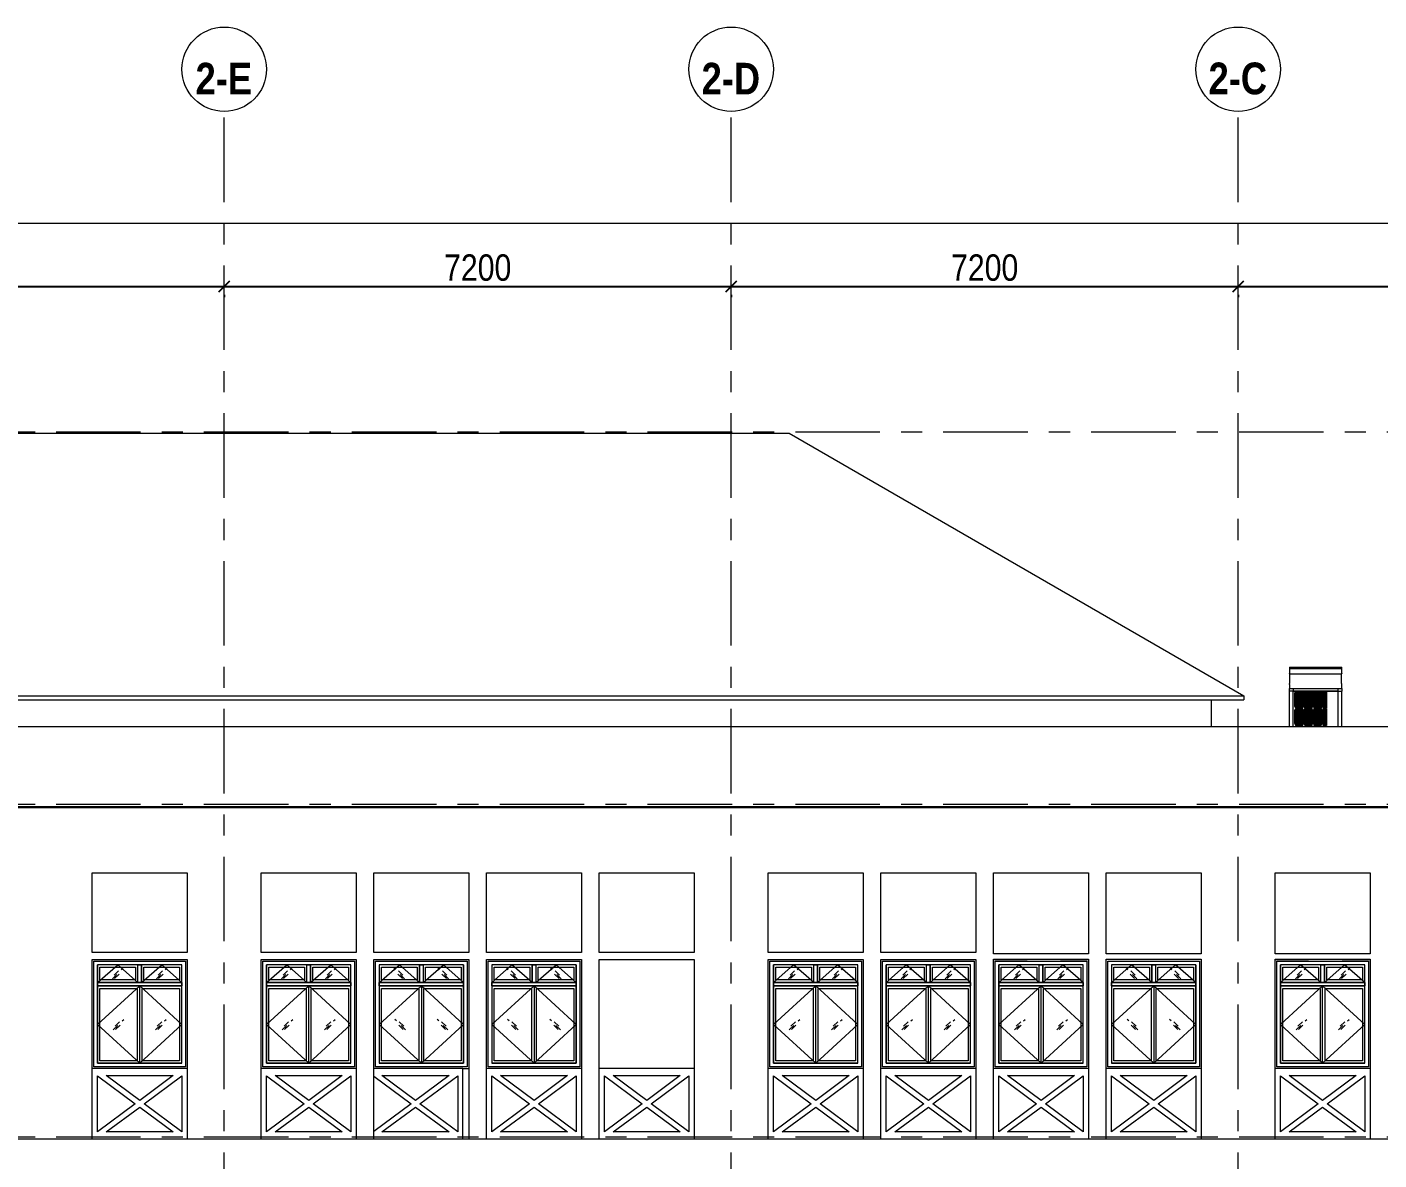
# Model space of a CAD drawing. Header units: millimetres. Extents: x -33493 to 146110, y 17338 to 47807.
# Drawn here: x 106832 to 126032, y 31712 to 47807 of the extents above; entities that cross this region are included whole.
import ezdxf

# ---------------------------------------------------------------- set-up
doc = ezdxf.new("R2010")
doc.units = ezdxf.units.MM
for name, pattern in [('Centre', [4762.5, 952.5, -714.375, 2381.25, -714.375]), ('Dash', [952.5, 476.25, -476.25]), ('Glass Symbol', [360, 90, -90, 90, -90]), ('IDA - Grid Line', [2100, 1200, -300, 300, -300])]:
    doc.linetypes.add(name, pattern=pattern)
for name, color, linetype, lineweight in [('0-1', 7, 'Continuous', 5), ('A-_ANOT----_D', 7, 'Continuous', 9), ('A-_ANOT----_D-150', 7, 'Continuous', 9), ('S-_ANOTGRID_E', 7, 'Continuous', 9)]:
    doc.layers.add(name, color=color, linetype=linetype, lineweight=lineweight)
for name, color, linetype, lineweight, true_color in [('A-_FLORLEVL_E-1', 9, 'IDA - Grid Line', 9, 0x808080), ('A-_GENM----_M-1', 6, 'Continuous', 9, 0xff00ff), ('A-_ROOF----_E-1', 6, 'Continuous', 9, 0xff00ff), ('A-_WALL----_E-1', 6, 'Continuous', 9, 0xff00ff), ('A-_WALLPRTN_E-1', 6, 'Continuous', 9, 0xff00ff), ('A-_WIND----_E-1', 6, 'Continuous', 9, 0xff00ff), ('A-_WIND----_E-2', 6, 'Dash', 9, 0xff00ff), ('A-_WIND----_E-3', 6, 'Centre', 9, 0xff00ff), ('A-_WIND----_E-4', 6, 'Glass Symbol', 9, 0xff00ff), ('M-_EQPT----_E-1', 6, 'Continuous', 9, 0xff00ff), ('S-_ANOTGRID_E-1', 9, 'IDA - Grid Line', 9, 0x808080)]:
    doc.layers.add(name, color=color, linetype=linetype, lineweight=lineweight, true_color=true_color)
doc.styles.add('Arial Narrow_2', font='ARIALN.TTF', dxfattribs={"height": 375})
doc.styles.add('Arial Narrow_B', font='ARIALNB.TTF', dxfattribs={"height": 450})
doc.dimstyles.new('IDA_-_Arial_-_2_5mm_-_Black_-_Diagonal', dxfattribs={"dimscale": 304.8, "dimtxt": 383.786615, "dimasz": 0.492126, "dimexe": 0.492126, "dimexo": 0.738189, "dimgap": 0.246063, "dimtad": 1, "dimdec": 0, "dimzin": 0, "dimdsep": 46, "dimtxsty": 'Arial Narrow_2', "dimblk1": 'OBLIQUE', "dimblk2": 'OBLIQUE', "dimsah": 1, "dimcen": 0.09, "dimdle": 0.492126, "dimadec": 6, "dimazin": 0, "dimtfac": 1, "dimtdec": 4, "dimtix": 1, "dimtmove": 0, "dimatfit": 3, "dimfxl": 1, "dimtvp": 1, "dimtolj": 1, "dimtzin": 0, "dimarcsym": 2})

# ---------------------------------------------------------------- blocks, each defined once
blk = doc.blocks.new('1599_DB_A_BLK2_ISS_ACMV_R21 23 1228_rvt-2-DOOR _ wINDOW SCHEDULE - ELEVATION 4 Copy 1')
at = {"layer": 'M-_EQPT----_E-1'}
h = blk.add_hatch(dxfattribs=at)
h.set_pattern_fill('FP_20', color=8, style=0, pattern_type=2)
h.set_pattern_definition([(90, (61691.268, 37886), (-15, 9e-16), [])])
h.paths.add_polyline_path([(61632, 37865), (61750, 37866), (61745, 37875), (61736, 37880), (61731, 37881), (61647, 37880), (61638, 37875), (61632, 37866)])
h.paths.add_polyline_path([(61652, 37891), (61736, 37892), (61745, 37897), (61748, 37901), (61751, 37911), (61750, 38109), (61745, 38118), (61736, 38123), (61731, 38124), (61647, 38123), (61638, 38118), (61632, 38109), (61632, 38104), (61633, 37906), (61634, 37901), (61638, 37897), (61647, 37892)])
h.paths.add_polyline_path([(61652, 38134), (61736, 38135), (61745, 38140), (61748, 38144), (61751, 38159), (61750, 38352), (61745, 38360), (61741, 38364), (61731, 38367), (61647, 38366), (61638, 38361), (61632, 38349), (61632, 38347), (61633, 38149), (61634, 38144), (61638, 38140), (61647, 38135)])
h = blk.add_hatch(dxfattribs=at)
h.set_pattern_fill('FP_19', color=8, style=0, pattern_type=2)
h.set_pattern_definition([(90, (61822.268, 37886), (-15, 9e-16), [])])
h.paths.add_polyline_path([(61783, 37865), (61881, 37866), (61876, 37875), (61872, 37878), (61862, 37881), (61778, 37880), (61769, 37875), (61764, 37865), (61769, 37865)])
h.paths.add_polyline_path([(61862, 37891), (61870, 37894), (61876, 37897), (61881, 37906), (61882, 37911), (61881, 38109), (61876, 38118), (61872, 38121), (61862, 38124), (61778, 38123), (61769, 38118), (61763, 38109), (61763, 38104), (61764, 37906), (61765, 37901), (61769, 37897), (61778, 37892), (61783, 37891), (61810, 37891)])
h.paths.add_polyline_path([(61783, 38134), (61867, 38135), (61876, 38140), (61879, 38144), (61882, 38159), (61881, 38352), (61876, 38360), (61872, 38364), (61862, 38367), (61778, 38366), (61769, 38361), (61763, 38349), (61763, 38347), (61764, 38149), (61765, 38144), (61769, 38140), (61778, 38135)])
h = blk.add_hatch(dxfattribs=at)
h.set_pattern_fill('FP_18', color=8, style=0, pattern_type=2)
h.set_pattern_definition([(90, (61953.268, 37886), (-15, 9e-16), [])])
h.paths.add_polyline_path([(61914, 37865), (62012, 37866), (62007, 37875), (61998, 37880), (61986, 37881), (61909, 37880), (61900, 37875), (61895, 37865), (61900, 37865)])
h.paths.add_polyline_path([(61914, 37891), (61998, 37892), (62007, 37897), (62012, 37906), (62013, 37911), (62012, 38109), (62007, 38118), (61998, 38123), (61986, 38124), (61909, 38123), (61900, 38118), (61894, 38109), (61894, 38104), (61894, 37906), (61900, 37897), (61909, 37892)])
h.paths.add_polyline_path([(61914, 38134), (61998, 38135), (62007, 38140), (62010, 38144), (62013, 38159), (62012, 38352), (62007, 38360), (62003, 38364), (61993, 38367), (61908, 38366), (61900, 38361), (61894, 38349), (61894, 38347), (61894, 38149), (61900, 38140), (61909, 38135)])
h = blk.add_hatch(dxfattribs=at)
h.set_pattern_fill('FP_17', color=8, style=0, pattern_type=2)
h.set_pattern_definition([(90, (62054.768, 37886), (-15, 9e-16), [])])
h.paths.add_polyline_path([(62071, 37865), (62080, 37865), (62080, 37881), (62030, 37881), (62030, 37865), (62033, 37865)])
h.paths.add_polyline_path([(62080, 37891), (62080, 38124), (62030, 38124), (62030, 37891)])
h.paths.add_polyline_path([(62080, 38134), (62080, 38367), (62030, 38366), (62030, 38134)])
at = {"layer": 'M-_EQPT----_E-1', "color": 8}
for p, q in [((61555, 38712), (61925, 38712)), ((61555, 38712), (61555, 38688)), ((61925, 38688), (61555, 38688)), ((61555, 38620), (61556, 38619)), ((61556, 38619), (61556, 38479)), ((61557, 38619), (61925, 38619)), ((61703, 38712), (61705, 38712)), ((61787, 38712), (61789, 38712)), ((61874, 38712), (61885, 38712)), ((61925, 38712), (62295, 38712)), ((62295, 38688), (61925, 38688)), ((61925, 38619), (62292, 38619)), ((61964, 38712), (61975, 38712)), ((62060, 38712), (62062, 38712)), ((62145, 38712), (62147, 38712)), ((62293, 38619), (62295, 38620)), ((62293, 38479), (62293, 38619)), ((62295, 38688), (62295, 38712)), ((61555, 38409), (61605, 38409)), ((61555, 38374), (61555, 38409)), ((61605, 38409), (62245, 38409)), ((61605, 38409), (61605, 38374)), ((62245, 38409), (62295, 38409)), ((62245, 38374), (62245, 38409)), ((62295, 38409), (62295, 38374)), ((61605, 38374), (61555, 38374)), ((61555, 37865), (61555, 38374)), ((62245, 38374), (61605, 38374)), ((61605, 38374), (62245, 38374)), ((61605, 37865), (61605, 38374)), ((61632, 38154), (61632, 38347)), ((61652, 38367), (61731, 38367)), ((61751, 38347), (61751, 38154)), ((61763, 38154), (61763, 38347)), ((61783, 38367), (61862, 38367)), ((61882, 38347), (61882, 38154)), ((61894, 38154), (61894, 38347)), ((61914, 38367), (61993, 38367)), ((62013, 38347), (62013, 38154)), ((62030, 38134), (62030, 38367)), ((62030, 38367), (62080, 38367)), ((62080, 38367), (62080, 38134)), ((62245, 37865), (62245, 38374)), ((62245, 38374), (62295, 38374)), ((62295, 37865), (62295, 38374)), ((61632, 37911), (61632, 38104)), ((61731, 38134), (61652, 38134)), ((61652, 38124), (61731, 38124)), ((61751, 38104), (61751, 37911)), ((61763, 37911), (61763, 38104)), ((61862, 38134), (61783, 38134)), ((61783, 38124), (61862, 38124)), ((61882, 38104), (61882, 37911)), ((61894, 37911), (61894, 38104)), ((61993, 38134), (61914, 38134)), ((61914, 38124), (61993, 38124)), ((62013, 38104), (62013, 37911)), ((62080, 38134), (62030, 38134)), ((62030, 37891), (62030, 38124)), ((62030, 38124), (62080, 38124)), ((62080, 38124), (62080, 37891)), ((61731, 37891), (61652, 37891)), ((61652, 37881), (61731, 37881)), ((61862, 37891), (61783, 37891)), ((61783, 37881), (61862, 37881)), ((61993, 37891), (61914, 37891)), ((61914, 37881), (61993, 37881)), ((62080, 37891), (62030, 37891)), ((62030, 37865), (62030, 37881)), ((62030, 37881), (62080, 37881)), ((62080, 37881), (62080, 37865))]:
    blk.add_line(p, q, dxfattribs=at)
at = {"layer": 'M-_EQPT----_E-1', "color": 8, "flags": 128}
for points in [[(61555, 38466), (61555, 38469), (61555, 38472), (61556, 38475), (61556, 38478), (61556, 38479)], [(62293, 38479), (62294, 38476), (62294, 38473), (62294, 38470), (62294, 38468), (62295, 38466)]]:
    blk.add_lwpolyline(points, dxfattribs=at)
at = {"layer": 'M-_EQPT----_E-1', "color": 8}
for centre, start, end in [((61652, 38347), 90, 180), ((61731, 38347), 0, 90), ((61783, 38347), 90, 180), ((61862, 38347), 0, 90), ((61914, 38347), 90, 180), ((61993, 38347), 0, 90), ((61652, 38154), 180, 270), ((61652, 38104), 90, 180), ((61731, 38154), 270, 0), ((61731, 38104), 0, 90), ((61783, 38154), 180, 270), ((61783, 38104), 90, 180), ((61862, 38154), 270, 0), ((61862, 38104), 0, 90), ((61914, 38154), 180, 270), ((61914, 38104), 90, 180), ((61993, 38154), 270, 0), ((61993, 38104), 0, 90), ((61652, 37911), 180, 270), ((61652, 37861), 90, 165), ((61731, 37911), 270, 0), ((61731, 37861), 15, 90), ((61783, 37911), 180, 270), ((61783, 37861), 90, 165), ((61862, 37911), 270, 0), ((61862, 37861), 15, 90), ((61914, 37911), 180, 270), ((61914, 37861), 90, 165), ((61993, 37911), 270, 0), ((61993, 37861), 15, 90)]:
    blk.add_arc(centre, 20, start, end, dxfattribs=at)
for points, knots in [([(61555, 38688), (61555, 38681), (61555, 38670), (61555, 38657), (61555, 38646), (61555, 38634), (61555, 38624), (61555, 38620), (61555, 38620), (61555, 38623), (61555, 38625)], [-1, -1, -1, -1, -0.9038462, -0.8557692, -0.8076923, -0.7115385, -0.6153846, -0.5384615, -0.4615385, -0.3846154, -0.3846154, -0.3846154, -0.3846154]), ([(61555, 38466), (61555, 38466), (61555, 38466), (61555, 38464), (61555, 38462), (61555, 38461), (61555, 38460), (61555, 38459), (61555, 38459), (61555, 38458), (61555, 38456), (61555, 38453), (61555, 38451), (61555, 38449), (61555, 38447), (61555, 38446), (61555, 38444), (61555, 38441), (61555, 38438), (61555, 38435), (61555, 38432), (61555, 38428), (61555, 38424), (61555, 38419), (61555, 38414), (61555, 38411), (61555, 38409)], [-0.5, -0.5, -0.5, -0.5, -0.4791667, -0.4583333, -0.4375, -0.4270833, -0.421875, -0.4166667, -0.4114583, -0.40625, -0.3958333, -0.375, -0.3541667, -0.34375, -0.3333333, -0.3229167, -0.3125, -0.2916667, -0.2708333, -0.25, -0.2291667, -0.2083333, -0.1666667, -0.125, -0.0833333, 0, 0, 0, 0]), ([(62295, 38409), (62295, 38411), (62295, 38414), (62295, 38419), (62295, 38424), (62295, 38428), (62295, 38432), (62295, 38435), (62295, 38438), (62295, 38441), (62295, 38444), (62295, 38446), (62295, 38447), (62295, 38449), (62295, 38451), (62295, 38453), (62295, 38456), (62295, 38458), (62295, 38459), (62295, 38459), (62295, 38460), (62295, 38461), (62295, 38462), (62295, 38464), (62295, 38466), (62295, 38466), (62295, 38466)], [-1, -1, -1, -1, -0.9166667, -0.875, -0.8333333, -0.7916667, -0.7708333, -0.75, -0.7291667, -0.7083333, -0.6875, -0.6770833, -0.6666667, -0.65625, -0.6458333, -0.625, -0.6041667, -0.59375, -0.5885417, -0.5833333, -0.578125, -0.5729167, -0.5625, -0.5416667, -0.5208333, -0.5, -0.5, -0.5, -0.5])]:
    blk.add_open_spline(points, degree=3, knots=knots, dxfattribs=at)
blk.add_open_spline([(62295, 38625), (62295, 38623), (62295, 38620), (62295, 38620), (62295, 38624), (62295, 38631), (62295, 38642), (62295, 38655), (62295, 38671), (62295, 38682), (62295, 38688)], degree=3, dxfattribs=at)
blk = doc.blocks.new('IDA - Casement w Top Hung - 2 Panels - 1400L X 1500H - B2-AW02-V27-DOOR _ wINDOW SCHEDULE - ELEVATION 4 Copy 1')
at = {"layer": 'A-_WIND----_E-1'}
for p, q in [((68625, 34235), (68625, 34485)), ((69200, 34485), (68625, 34485)), ((68625, 34485), (68625, 33085)), ((69825, 34485), (68625, 34485)), ((68660, 34270), (68660, 34450)), ((68660, 34450), (69165, 34450)), ((69165, 34450), (69165, 34270)), ((69200, 34235), (69200, 34485)), ((69200, 34485), (69250, 34485)), ((69200, 34235), (69200, 34485)), ((69250, 34235), (69250, 34485)), ((69825, 34485), (69250, 34485)), ((69250, 34485), (69250, 34235)), ((69285, 34270), (69285, 34450)), ((69285, 34450), (69790, 34450)), ((69790, 34450), (69790, 34270)), ((69825, 34235), (69825, 34485)), ((69825, 33085), (69825, 34485)), ((68625, 34235), (69200, 34235)), ((68625, 34185), (68625, 34235)), ((69825, 34235), (68625, 34235)), ((68625, 33085), (68625, 34185)), ((69225, 34185), (68625, 34185)), ((68625, 34185), (69825, 34185)), ((69165, 34270), (68660, 34270)), ((69200, 34235), (69250, 34235)), ((69225, 33085), (69225, 34185)), ((69825, 34185), (69225, 34185)), ((69225, 33085), (69225, 34185)), ((69250, 34235), (69825, 34235)), ((69790, 34270), (69285, 34270)), ((69825, 34235), (69825, 34185)), ((69825, 33085), (69825, 34185)), ((68660, 33120), (68660, 34150)), ((68660, 34150), (69190, 34150)), ((69190, 34150), (69190, 33120)), ((69260, 33120), (69260, 34150)), ((69260, 34150), (69790, 34150)), ((69790, 34150), (69790, 33120)), ((68625, 33085), (69225, 33085)), ((69825, 33085), (68625, 33085)), ((69190, 33120), (68660, 33120)), ((69225, 33085), (69825, 33085)), ((69790, 33120), (69260, 33120))]:
    blk.add_line(p, q, dxfattribs=at)
at = {"layer": 'A-_WIND----_E-2'}
blk.add_line((68550, 34560), (69900, 34560), dxfattribs=at)
at = {"layer": 'A-_WIND----_E-3'}
for p, q in [((68625, 34235), (68912, 34485)), ((69200, 34235), (68912, 34485)), ((69250, 34235), (69537, 34485)), ((69825, 34235), (69537, 34485)), ((69225, 34185), (68625, 33635)), ((69225, 34185), (69825, 33635)), ((68625, 33635), (69225, 33085)), ((69825, 33635), (69225, 33085))]:
    blk.add_line(p, q, dxfattribs=at)
at = {"layer": 'A-_WIND----_E-4'}
for p, q in [((68837, 34285), (68987, 34435)), ((68861, 34336), (68955, 34430)), ((68869, 34290), (68963, 34384)), ((69462, 34285), (69612, 34435)), ((69486, 34336), (69580, 34430)), ((69494, 34290), (69588, 34384)), ((68850, 33560), (69000, 33710)), ((68874, 33611), (68968, 33705)), ((68882, 33565), (68975, 33659)), ((69450, 33560), (69600, 33710)), ((69474, 33611), (69568, 33705)), ((69482, 33565), (69575, 33659))]:
    blk.add_line(p, q, dxfattribs=at)
blk = doc.blocks.new('IDA - Casement w Top Hung - 2 Panels - 1400L X 1500H - B2-AW02-3436901-DOOR _ wINDOW SCHEDULE - ELEVATION 4 Copy 1')
at = {"layer": 'A-_WIND----_E-1'}
for p, q in [((-3225, 34235), (-3225, 34485)), ((-2650, 34485), (-3225, 34485)), ((-3225, 34485), (-3225, 33085)), ((-2025, 34485), (-3225, 34485)), ((-3190, 34270), (-3190, 34450)), ((-3190, 34450), (-2685, 34450)), ((-2685, 34450), (-2685, 34270)), ((-2650, 34235), (-2650, 34485)), ((-2650, 34485), (-2600, 34485)), ((-2650, 34235), (-2650, 34485)), ((-2600, 34235), (-2600, 34485)), ((-2025, 34485), (-2600, 34485)), ((-2600, 34485), (-2600, 34235)), ((-2565, 34270), (-2565, 34450)), ((-2565, 34450), (-2060, 34450)), ((-2060, 34450), (-2060, 34270)), ((-2025, 34235), (-2025, 34485)), ((-2025, 33085), (-2025, 34485)), ((-3225, 34235), (-2650, 34235)), ((-3225, 34185), (-3225, 34235)), ((-2025, 34235), (-3225, 34235)), ((-3225, 33085), (-3225, 34185)), ((-2625, 34185), (-3225, 34185)), ((-3225, 34185), (-2025, 34185)), ((-2685, 34270), (-3190, 34270)), ((-2650, 34235), (-2600, 34235)), ((-2625, 33085), (-2625, 34185)), ((-2025, 34185), (-2625, 34185)), ((-2625, 33085), (-2625, 34185)), ((-2600, 34235), (-2025, 34235)), ((-2060, 34270), (-2565, 34270)), ((-2025, 34235), (-2025, 34185)), ((-2025, 33085), (-2025, 34185)), ((-3190, 33120), (-3190, 34150)), ((-3190, 34150), (-2660, 34150)), ((-2660, 34150), (-2660, 33120)), ((-2590, 33120), (-2590, 34150)), ((-2590, 34150), (-2060, 34150)), ((-2060, 34150), (-2060, 33120)), ((-3225, 33085), (-2625, 33085)), ((-2025, 33085), (-3225, 33085)), ((-2660, 33120), (-3190, 33120)), ((-2625, 33085), (-2025, 33085)), ((-2060, 33120), (-2590, 33120))]:
    blk.add_line(p, q, dxfattribs=at)
at = {"layer": 'A-_WIND----_E-3'}
for p, q in [((-3225, 34235), (-2938, 34485)), ((-2650, 34235), (-2938, 34485)), ((-2600, 34235), (-2313, 34485)), ((-2025, 34235), (-2313, 34485)), ((-2625, 34185), (-3225, 33635)), ((-2625, 34185), (-2025, 33635)), ((-3225, 33635), (-2625, 33085)), ((-2025, 33635), (-2625, 33085))]:
    blk.add_line(p, q, dxfattribs=at)
at = {"layer": 'A-_WIND----_E-4'}
for p, q in [((-3013, 34285), (-2863, 34435)), ((-2989, 34336), (-2895, 34430)), ((-2981, 34290), (-2887, 34384)), ((-2388, 34285), (-2238, 34435)), ((-2364, 34336), (-2270, 34430)), ((-2356, 34290), (-2262, 34384)), ((-3000, 33560), (-2850, 33710)), ((-2976, 33611), (-2882, 33705)), ((-2968, 33565), (-2875, 33659)), ((-2400, 33560), (-2250, 33710)), ((-2376, 33611), (-2282, 33705)), ((-2368, 33565), (-2275, 33659))]:
    blk.add_line(p, q, dxfattribs=at)
blk = doc.blocks.new('IDA - Casement w Top Hung - 2 Panels - 1400L X 1500H - B2-AW02-3436902-DOOR _ wINDOW SCHEDULE - ELEVATION 4 Copy 1')
at = {"layer": 'A-_WIND----_E-1'}
for p, q in [((1425, 34485), (1425, 34235)), ((2000, 34485), (1425, 34485)), ((2625, 34485), (1425, 34485)), ((1425, 34485), (1425, 33085)), ((1460, 34270), (1460, 34450)), ((1460, 34450), (1965, 34450)), ((1965, 34450), (1965, 34270)), ((2000, 34485), (2000, 34235)), ((2000, 34235), (2000, 34485)), ((2000, 34485), (2050, 34485)), ((2050, 34485), (2050, 34235)), ((2625, 34485), (2050, 34485)), ((2050, 34485), (2050, 34235)), ((2085, 34270), (2085, 34450)), ((2085, 34450), (2590, 34450)), ((2590, 34450), (2590, 34270)), ((2625, 34485), (2625, 34235)), ((2625, 33085), (2625, 34485)), ((1425, 34235), (2000, 34235)), ((1425, 34185), (1425, 34235)), ((2625, 34235), (1425, 34235)), ((1425, 34185), (1425, 33085)), ((2025, 34185), (1425, 34185)), ((1425, 34185), (2625, 34185)), ((1965, 34270), (1460, 34270)), ((2000, 34235), (2050, 34235)), ((2025, 34185), (2025, 33085)), ((2025, 34185), (2025, 33085)), ((2625, 34185), (2025, 34185)), ((2050, 34235), (2625, 34235)), ((2590, 34270), (2085, 34270)), ((2625, 34235), (2625, 34185)), ((2625, 34185), (2625, 33085)), ((1460, 33120), (1460, 34150)), ((1460, 34150), (1990, 34150)), ((1990, 34150), (1990, 33120)), ((2060, 33120), (2060, 34150)), ((2060, 34150), (2590, 34150)), ((2590, 34150), (2590, 33120)), ((1425, 33085), (2025, 33085)), ((2625, 33085), (1425, 33085)), ((1990, 33120), (1460, 33120)), ((2025, 33085), (2625, 33085)), ((2590, 33120), (2060, 33120))]:
    blk.add_line(p, q, dxfattribs=at)
at = {"layer": 'A-_WIND----_E-3'}
for p, q in [((1425, 34235), (1712, 34485)), ((2000, 34235), (1712, 34485)), ((2050, 34235), (2337, 34485)), ((2625, 34235), (2337, 34485)), ((2025, 34185), (1425, 33635)), ((2025, 34185), (2625, 33635)), ((1425, 33635), (2025, 33085)), ((2625, 33635), (2025, 33085))]:
    blk.add_line(p, q, dxfattribs=at)
at = {"layer": 'A-_WIND----_E-4'}
for p, q in [((1787, 34285), (1637, 34435)), ((1755, 34290), (1661, 34384)), ((1763, 34336), (1669, 34430)), ((2412, 34285), (2262, 34435)), ((2380, 34290), (2286, 34384)), ((2388, 34336), (2294, 34430)), ((1800, 33560), (1650, 33710)), ((1768, 33565), (1674, 33659)), ((1775, 33611), (1682, 33705)), ((2400, 33560), (2250, 33710)), ((2368, 33565), (2274, 33659)), ((2375, 33611), (2282, 33705))]:
    blk.add_line(p, q, dxfattribs=at)
blk = doc.blocks.new('IDA - Casement w Top Hung - 2 Panels - 1400L X 1500H - B2-AW02-V29-DOOR _ wINDOW SCHEDULE - ELEVATION 4 Copy 1')
at = {"layer": 'A-_WIND----_E-1'}
for p, q in [((48625, 34485), (48625, 34235)), ((49200, 34485), (48625, 34485)), ((49825, 34485), (48625, 34485)), ((48625, 34485), (48625, 33085)), ((48660, 34270), (48660, 34450)), ((48660, 34450), (49165, 34450)), ((49165, 34450), (49165, 34270)), ((49200, 34485), (49200, 34235)), ((49200, 34235), (49200, 34485)), ((49200, 34485), (49250, 34485)), ((49250, 34485), (49250, 34235)), ((49825, 34485), (49250, 34485)), ((49250, 34485), (49250, 34235)), ((49285, 34270), (49285, 34450)), ((49285, 34450), (49790, 34450)), ((49790, 34450), (49790, 34270)), ((49825, 34485), (49825, 34235)), ((49825, 33085), (49825, 34485)), ((48625, 34235), (49200, 34235)), ((48625, 34185), (48625, 34235)), ((49825, 34235), (48625, 34235)), ((48625, 34185), (48625, 33085)), ((49225, 34185), (48625, 34185)), ((48625, 34185), (49825, 34185)), ((49165, 34270), (48660, 34270)), ((49200, 34235), (49250, 34235)), ((49225, 34185), (49225, 33085)), ((49225, 34185), (49225, 33085)), ((49825, 34185), (49225, 34185)), ((49250, 34235), (49825, 34235)), ((49790, 34270), (49285, 34270)), ((49825, 34235), (49825, 34185)), ((49825, 34185), (49825, 33085)), ((48660, 33120), (48660, 34150)), ((48660, 34150), (49190, 34150)), ((49190, 34150), (49190, 33120)), ((49260, 33120), (49260, 34150)), ((49260, 34150), (49790, 34150)), ((49790, 34150), (49790, 33120)), ((48625, 33085), (49225, 33085)), ((49825, 33085), (48625, 33085)), ((49190, 33120), (48660, 33120)), ((49225, 33085), (49825, 33085)), ((49790, 33120), (49260, 33120))]:
    blk.add_line(p, q, dxfattribs=at)
at = {"layer": 'A-_WIND----_E-2'}
blk.add_line((49816, 33010), (49900, 33010), dxfattribs=at)
at = {"layer": 'A-_WIND----_E-3'}
for p, q in [((48625, 34235), (48912, 34485)), ((49200, 34235), (48912, 34485)), ((49250, 34235), (49537, 34485)), ((49825, 34235), (49537, 34485)), ((49225, 34185), (48625, 33635)), ((49225, 34185), (49825, 33635)), ((48625, 33635), (49225, 33085)), ((49825, 33635), (49225, 33085))]:
    blk.add_line(p, q, dxfattribs=at)
at = {"layer": 'A-_WIND----_E-4'}
for p, q in [((48987, 34285), (48837, 34435)), ((48955, 34290), (48861, 34384)), ((48963, 34336), (48869, 34430)), ((49612, 34285), (49462, 34435)), ((49580, 34290), (49486, 34384)), ((49588, 34336), (49494, 34430)), ((49000, 33560), (48850, 33710)), ((48968, 33565), (48874, 33659)), ((48975, 33611), (48882, 33705)), ((49600, 33560), (49450, 33710)), ((49568, 33565), (49474, 33659)), ((49575, 33611), (49482, 33705))]:
    blk.add_line(p, q, dxfattribs=at)
blk = doc.blocks.new('IDA - Casement w Top Hung - 2 Panels - 1400L X 1500H - B2-AW02-V26-DOOR _ wINDOW SCHEDULE - ELEVATION 4 Copy 1')
at = {"layer": 'A-_WIND----_E-1'}
for p, q in [((73275, 34485), (73275, 34235)), ((73850, 34485), (73275, 34485)), ((74475, 34485), (73275, 34485)), ((73275, 34485), (73275, 33085)), ((73310, 34270), (73310, 34450)), ((73310, 34450), (73815, 34450)), ((73815, 34450), (73815, 34270)), ((73850, 34485), (73850, 34235)), ((73850, 34235), (73850, 34485)), ((73850, 34485), (73900, 34485)), ((73900, 34485), (73900, 34235)), ((74475, 34485), (73900, 34485)), ((73900, 34485), (73900, 34235)), ((73935, 34270), (73935, 34450)), ((73935, 34450), (74440, 34450)), ((74440, 34450), (74440, 34270)), ((74475, 34485), (74475, 34235)), ((74475, 33085), (74475, 34485)), ((73275, 34235), (73850, 34235)), ((73275, 34185), (73275, 34235)), ((74475, 34235), (73275, 34235)), ((73275, 34185), (73275, 33085)), ((73875, 34185), (73275, 34185)), ((73275, 34185), (74475, 34185)), ((73815, 34270), (73310, 34270)), ((73850, 34235), (73900, 34235)), ((73875, 34185), (73875, 33085)), ((73875, 34185), (73875, 33085)), ((74475, 34185), (73875, 34185)), ((73900, 34235), (74475, 34235)), ((74440, 34270), (73935, 34270)), ((74475, 34235), (74475, 34185)), ((74475, 34185), (74475, 33085)), ((73310, 33120), (73310, 34150)), ((73310, 34150), (73840, 34150)), ((73840, 34150), (73840, 33120)), ((73910, 33120), (73910, 34150)), ((73910, 34150), (74440, 34150)), ((74440, 34150), (74440, 33120)), ((73275, 33085), (73875, 33085)), ((74475, 33085), (73275, 33085)), ((73840, 33120), (73310, 33120)), ((73875, 33085), (74475, 33085)), ((74440, 33120), (73910, 33120))]:
    blk.add_line(p, q, dxfattribs=at)
at = {"layer": 'A-_WIND----_E-2'}
blk.add_line((74550, 34560), (73200, 34560), dxfattribs=at)
at = {"layer": 'A-_WIND----_E-3'}
for p, q in [((73275, 34235), (73562, 34485)), ((73850, 34235), (73562, 34485)), ((73900, 34235), (74187, 34485)), ((74475, 34235), (74187, 34485)), ((73875, 34185), (73275, 33635)), ((73875, 34185), (74475, 33635)), ((73275, 33635), (73875, 33085)), ((74475, 33635), (73875, 33085))]:
    blk.add_line(p, q, dxfattribs=at)
at = {"layer": 'A-_WIND----_E-4'}
for p, q in [((73637, 34285), (73487, 34435)), ((73605, 34290), (73511, 34384)), ((73613, 34336), (73519, 34430)), ((74262, 34285), (74112, 34435)), ((74230, 34290), (74136, 34384)), ((74238, 34336), (74144, 34430)), ((73650, 33560), (73500, 33710)), ((73618, 33565), (73524, 33659)), ((73625, 33611), (73532, 33705)), ((74250, 33560), (74100, 33710)), ((74218, 33565), (74124, 33659)), ((74225, 33611), (74132, 33705))]:
    blk.add_line(p, q, dxfattribs=at)
blk = doc.blocks.new('Wall Motif - Type 1-6012128-DOOR _ wINDOW SCHEDULE - ELEVATION 4 Copy 1')
at = {"layer": 'A-_GENM----_M-1'}
for p, q in [((73000, 33010), (71650, 33010)), ((71725, 32112), (71725, 32908)), ((71725, 32908), (72262, 32510)), ((72325, 32557), (71848, 32910)), ((71848, 32910), (72802, 32910)), ((72802, 32910), (72325, 32557)), ((72388, 32510), (72925, 32908)), ((72925, 32908), (72925, 32112)), ((72262, 32510), (71725, 32112)), ((71848, 32110), (72325, 32463)), ((72325, 32463), (72802, 32110)), ((72925, 32112), (72388, 32510)), ((72802, 32110), (71848, 32110))]:
    blk.add_line(p, q, dxfattribs=at)
blk = doc.blocks.new('Wall Motif - Type 1-V34-DOOR _ wINDOW SCHEDULE - ELEVATION 4 Copy 1')
at = {"layer": 'A-_GENM----_M-1'}
for p, q in [((49816, 33010), (48550, 33010)), ((48550, 32902), (49078, 32510)), ((49141, 32557), (48664, 32910)), ((48664, 32910), (49618, 32910)), ((49618, 32910), (49141, 32557)), ((49204, 32510), (49741, 32908)), ((49741, 32908), (49741, 32112)), ((49816, 32010), (49816, 33010)), ((49078, 32510), (48550, 32118)), ((48664, 32110), (49141, 32463)), ((49141, 32463), (49618, 32110)), ((49741, 32112), (49204, 32510)), ((49618, 32110), (48664, 32110))]:
    blk.add_line(p, q, dxfattribs=at)
blk = doc.blocks.new('Grid - 4 mm Dia-236334-DOOR _ wINDOW SCHEDULE - ELEVATION 4 Copy 1')
at = {"layer": 'S-_ANOTGRID_E'}
blk.add_circle((75225, 47207), 600, dxfattribs=at)
blk = doc.blocks.new('DIMBLOCK23-DOOR _ wINDOW SCHEDULE - ELEVATION 4 Copy 1')
at = {"layer": 'A-_ANOT----_D-150', "transparency": 16777216}
for p, q in [((59232, 44902), (59232, 45171)), ((138432, 44902), (138432, 45171)), ((59082, 45021), (138582, 45021)), ((59232, 45021), (59232, 44902)), ((138432, 45021), (138432, 44902))]:
    blk.add_line(p, q, dxfattribs=at)
at = {"layer": 'A-_ANOT----_D-150', "lineweight": 70, "transparency": 16777216}
for p, q in [((59232, 45021), (59157, 44946)), ((59232, 45021), (59307, 45096)), ((138432, 45021), (138357, 44946)), ((138432, 45021), (138507, 45096))]:
    blk.add_line(p, q, dxfattribs=at)
at = {"layer": 'A-_ANOT----_D-150', "color": 0, "transparency": 16777216, "insert": (98238, 45580), "char_height": 375, "width": 1425.49, "attachment_point": 1, "line_spacing_factor": 0.974696, "style": 'Arial Narrow_2'}
blk.add_mtext('79200', dxfattribs=at)
blk = doc.blocks.new('_Oblique')
at = {"color": 0, "linetype": 'ByBlock', "lineweight": -2}
blk.add_line((-0.5, -0.5), (0.5, 0.5), dxfattribs=at)
blk = doc.blocks.new('*D161')
at = {"layer": 'A-_ANOT----_D', "color": 0, "lineweight": -2, "transparency": 16777216}
for p, q in [((102282, 44121), (109782, 44121)), ((102432, 44002), (102432, 43971)), ((109632, 44002), (109632, 43971))]:
    blk.add_line(p, q, dxfattribs=at)
at = {"layer": 'Defpoints', "color": 0, "transparency": 16777216}
for p in [(102432, 44227), (109632, 44227), (109632, 44121)]:
    blk.add_point(p, dxfattribs=at)
at = {"layer": 'A-_ANOT----_D', "color": 0, "lineweight": -2, "transparency": 16777216, "xscale": 150, "yscale": 150, "zscale": 150, "rotation": 180}
blk.add_blockref('_Oblique', (102432, 44121), dxfattribs=at)
at = {"layer": 'A-_ANOT----_D', "color": 0, "lineweight": -2, "transparency": 16777216, "xscale": 150, "yscale": 150, "zscale": 150}
blk.add_blockref('_Oblique', (109632, 44121), dxfattribs=at)
at = {"layer": 'A-_ANOT----_D', "color": 0, "transparency": 16777216, "insert": (106032, 44387), "char_height": 375, "width": 1140.39, "attachment_point": 5, "style": 'Arial Narrow_2'}
blk.add_mtext('\\A1;7200', dxfattribs=at)
blk = doc.blocks.new('*D163')
at = {"layer": 'A-_ANOT----_D', "color": 0, "lineweight": -2, "transparency": 16777216}
for p, q in [((116682, 44121), (124182, 44121)), ((116832, 44002), (116832, 43971)), ((124032, 44002), (124032, 43971))]:
    blk.add_line(p, q, dxfattribs=at)
at = {"layer": 'Defpoints', "color": 0, "transparency": 16777216}
for p in [(116832, 44227), (124032, 44227), (124032, 44121)]:
    blk.add_point(p, dxfattribs=at)
at = {"layer": 'A-_ANOT----_D', "color": 0, "lineweight": -2, "transparency": 16777216, "xscale": 150, "yscale": 150, "zscale": 150, "rotation": 180}
blk.add_blockref('_Oblique', (116832, 44121), dxfattribs=at)
at = {"layer": 'A-_ANOT----_D', "color": 0, "lineweight": -2, "transparency": 16777216, "xscale": 150, "yscale": 150, "zscale": 150}
blk.add_blockref('_Oblique', (124032, 44121), dxfattribs=at)
at = {"layer": 'A-_ANOT----_D', "color": 0, "transparency": 16777216, "insert": (120432, 44387), "char_height": 375, "width": 1140.39, "attachment_point": 5, "style": 'Arial Narrow_2'}
blk.add_mtext('\\A1;7200', dxfattribs=at)
blk = doc.blocks.new('*D164')
at = {"layer": 'A-_ANOT----_D', "color": 0, "lineweight": -2, "transparency": 16777216}
for p, q in [((123882, 44121), (131382, 44121)), ((124032, 44002), (124032, 43971)), ((131232, 44002), (131232, 43971))]:
    blk.add_line(p, q, dxfattribs=at)
at = {"layer": 'Defpoints', "color": 0, "transparency": 16777216}
for p in [(124032, 44227), (131232, 44227), (131232, 44121)]:
    blk.add_point(p, dxfattribs=at)
at = {"layer": 'A-_ANOT----_D', "color": 0, "lineweight": -2, "transparency": 16777216, "xscale": 150, "yscale": 150, "zscale": 150, "rotation": 180}
blk.add_blockref('_Oblique', (124032, 44121), dxfattribs=at)
at = {"layer": 'A-_ANOT----_D', "color": 0, "lineweight": -2, "transparency": 16777216, "xscale": 150, "yscale": 150, "zscale": 150}
blk.add_blockref('_Oblique', (131232, 44121), dxfattribs=at)
at = {"layer": 'A-_ANOT----_D', "color": 0, "transparency": 16777216, "insert": (127632, 44387), "char_height": 375, "width": 1140.39, "attachment_point": 5, "style": 'Arial Narrow_2'}
blk.add_mtext('\\A1;7200', dxfattribs=at)
blk = doc.blocks.new('*D165')
at = {"layer": 'A-_ANOT----_D', "color": 0, "lineweight": -2, "transparency": 16777216}
for p, q in [((109482, 44121), (116982, 44121)), ((109632, 44002), (109632, 43971)), ((116832, 44002), (116832, 43971))]:
    blk.add_line(p, q, dxfattribs=at)
at = {"layer": 'Defpoints', "color": 0, "transparency": 16777216}
for p in [(109632, 44227), (116832, 44227), (116832, 44121)]:
    blk.add_point(p, dxfattribs=at)
at = {"layer": 'A-_ANOT----_D', "color": 0, "lineweight": -2, "transparency": 16777216, "xscale": 150, "yscale": 150, "zscale": 150, "rotation": 180}
blk.add_blockref('_Oblique', (109632, 44121), dxfattribs=at)
at = {"layer": 'A-_ANOT----_D', "color": 0, "lineweight": -2, "transparency": 16777216, "xscale": 150, "yscale": 150, "zscale": 150}
blk.add_blockref('_Oblique', (116832, 44121), dxfattribs=at)
at = {"layer": 'A-_ANOT----_D', "color": 0, "transparency": 16777216, "insert": (113232, 44387), "char_height": 375, "width": 1140.39, "attachment_point": 5, "style": 'Arial Narrow_2'}
blk.add_mtext('\\A1;7200', dxfattribs=at)

msp = doc.modelspace()

# ---------------------------------------------------------------- linework, layer by layer
at = {"layer": 'A-_FLORLEVL_E-1'}
for p, q in [((46344.7, 42054.6), (146110.4, 42054.6)), ((46344.7, 36765), (146110.4, 36765)), ((46344.7, 32040), (146110.4, 32040))]:
    msp.add_line(p, q, dxfattribs=at)
at = {"layer": 'A-_ROOF----_E-1'}
for p, q in [((79822, 42035.1), (117655.7, 42035.1)), ((117655.7, 42035.1), (124111.6, 38307.7)), ((73366.1, 38307.7), (124111.6, 38307.7)), ((73366.1, 38250), (124111.6, 38250)), ((124111.6, 38307.7), (124111.6, 38250))]:
    msp.add_line(p, q, dxfattribs=at)
at = {"layer": 'A-_WALL----_E-1'}
for p, q in [((138706.6, 37865), (58956.6, 37865)), ((58956.6, 36735), (138706.6, 36735)), ((138681.6, 36715), (58981.6, 36715)), ((107756.6, 34660), (107756.6, 35790)), ((107756.6, 35790), (109106.6, 35790)), ((109106.6, 35790), (109106.6, 34660)), ((110156.6, 34660), (110156.6, 35790)), ((110156.6, 35790), (111506.6, 35790)), ((111506.6, 35790), (111506.6, 34660)), ((111756.6, 34660), (111756.6, 35790)), ((111756.6, 35790), (113106.6, 35790)), ((113106.6, 35790), (113106.6, 34660)), ((113356.6, 34660), (113356.6, 35790)), ((113356.6, 35790), (114706.6, 35790)), ((114706.6, 35790), (114706.6, 34660)), ((114956.6, 34660), (114956.6, 35790)), ((114956.6, 35790), (116306.6, 35790)), ((116306.6, 35790), (116306.6, 34660)), ((117356.6, 34660), (117356.6, 35790)), ((117356.6, 35790), (118706.6, 35790)), ((118706.6, 35790), (118706.6, 34660)), ((118956.6, 34660), (118956.6, 35790)), ((118956.6, 35790), (120306.6, 35790)), ((120306.6, 35790), (120306.6, 34660)), ((120556.6, 34640), (120556.6, 35790)), ((120556.6, 35790), (121906.6, 35790)), ((121906.6, 35790), (121906.6, 34640)), ((122156.6, 34640), (122156.6, 35790)), ((122156.6, 35790), (123506.6, 35790)), ((123506.6, 35790), (123506.6, 34640)), ((124556.6, 34640), (124556.6, 35790)), ((124556.6, 35790), (125906.6, 35790)), ((125906.6, 35790), (125906.6, 34640)), ((109106.6, 34660), (107756.6, 34660)), ((111506.6, 34660), (110156.6, 34660)), ((113106.6, 34660), (111756.6, 34660)), ((114706.6, 34660), (113356.6, 34660)), ((116306.6, 34660), (114956.6, 34660)), ((118706.6, 34660), (117356.6, 34660)), ((120306.6, 34660), (118956.6, 34660)), ((121906.6, 34640), (120556.6, 34640)), ((120556.6, 32010), (120556.6, 34565)), ((120556.6, 34565), (121906.6, 34565)), ((121906.6, 34565), (121906.6, 32010)), ((123506.6, 34640), (122156.6, 34640)), ((122156.6, 32010), (122156.6, 34565)), ((122156.6, 34565), (123506.6, 34565)), ((123506.6, 34565), (123506.6, 32010)), ((125906.6, 34640), (124556.6, 34640)), ((124556.6, 32010), (124556.6, 34565)), ((124556.6, 34565), (125906.6, 34565)), ((125906.6, 34565), (125906.6, 32010)), ((107756.6, 32010), (107756.6, 34560)), ((107756.6, 34560), (109106.6, 34560)), ((107781.6, 33035), (107781.6, 34535)), ((107781.6, 34535), (109081.6, 34535)), ((109081.6, 34535), (109081.6, 33035)), ((109106.6, 34560), (109106.6, 32010)), ((110156.6, 32010), (110156.6, 34560)), ((110156.6, 34560), (111506.6, 34560)), ((110181.6, 33035), (110181.6, 34535)), ((110181.6, 34535), (111481.6, 34535)), ((111481.6, 34535), (111481.6, 33035)), ((111506.6, 34560), (111506.6, 32010)), ((111756.6, 32010), (111756.6, 34560)), ((111756.6, 34560), (113106.6, 34560)), ((111781.6, 33035), (111781.6, 34535)), ((111781.6, 34535), (113081.6, 34535)), ((113081.6, 34535), (113081.6, 33035)), ((113106.6, 34560), (113106.6, 32010)), ((113356.6, 32010), (113356.6, 34560)), ((113356.6, 34560), (114706.6, 34560)), ((113381.6, 33035), (113381.6, 34535)), ((113381.6, 34535), (114681.6, 34535)), ((114681.6, 34535), (114681.6, 33035)), ((114706.6, 34560), (114706.6, 32010)), ((114956.6, 32010), (114956.6, 34560)), ((114956.6, 34560), (116306.6, 34560)), ((116306.6, 34560), (116306.6, 32010)), ((117356.6, 32010), (117356.6, 34560)), ((117356.6, 34560), (118706.6, 34560)), ((117381.6, 33035), (117381.6, 34535)), ((117381.6, 34535), (118681.6, 34535)), ((118681.6, 34535), (118681.6, 33035)), ((118706.6, 34560), (118706.6, 32010)), ((118956.6, 32010), (118956.6, 34560)), ((118956.6, 34560), (120306.6, 34560)), ((118981.6, 33035), (118981.6, 34535)), ((118981.6, 34535), (120281.6, 34535)), ((120281.6, 34535), (120281.6, 33035)), ((120306.6, 34560), (120306.6, 32010)), ((120581.6, 33035), (120581.6, 34535)), ((120581.6, 34535), (121881.6, 34535)), ((121881.6, 34535), (121881.6, 33035)), ((122181.6, 33035), (122181.6, 34535)), ((122181.6, 34535), (123481.6, 34535)), ((123481.6, 34535), (123481.6, 33035)), ((124581.6, 33035), (124581.6, 34535)), ((124581.6, 34535), (125881.6, 34535)), ((125881.6, 34535), (125881.6, 33035)), ((109081.6, 33035), (107781.6, 33035)), ((111481.6, 33035), (110181.6, 33035)), ((113081.6, 33035), (111781.6, 33035)), ((114681.6, 33035), (113381.6, 33035)), ((118681.6, 33035), (117381.6, 33035)), ((120281.6, 33035), (118981.6, 33035)), ((121881.6, 33035), (120581.6, 33035)), ((123481.6, 33035), (122181.6, 33035)), ((125881.6, 33035), (124581.6, 33035)), ((138681.6, 32010), (101906.6, 32010)), ((113023.3, 32040), (113106.6, 32040))]:
    msp.add_line(p, q, dxfattribs=at)
at = {"layer": 'A-_WALLPRTN_E-1'}
msp.add_line((123651.6, 37865), (123651.6, 38250), dxfattribs=at)
at = {"layer": 'S-_ANOTGRID_E-1'}
for p, q in [((109631.6, 18019.5), (109631.6, 46606.8)), ((116831.6, 18019.5), (116831.6, 46606.8)), ((124031.6, 18019.5), (124031.6, 46606.8))]:
    msp.add_line(p, q, dxfattribs=at)

# ---------------------------------------------------------------- block references
at = {"layer": '0-1'}
msp.add_blockref('1599_DB_A_BLK2_ISS_ACMV_R21 23 1228_rvt-2-DOOR _ wINDOW SCHEDULE - ELEVATION 4 Copy 1', (63207, 0), dxfattribs=at)
at = {"layer": 'A-_GENM----_M-1'}
for name, p in [('Wall Motif - Type 1-6012128-DOOR _ wINDOW SCHEDULE - ELEVATION 4 Copy 1', (36107, 0)), ('Wall Motif - Type 1-6012128-DOOR _ wINDOW SCHEDULE - ELEVATION 4 Copy 1', (38507, 0)), ('Wall Motif - Type 1-V34-DOOR _ wINDOW SCHEDULE - ELEVATION 4 Copy 1', (63207, 0)), ('Wall Motif - Type 1-6012128-DOOR _ wINDOW SCHEDULE - ELEVATION 4 Copy 1', (41707, 0)), ('Wall Motif - Type 1-6012128-DOOR _ wINDOW SCHEDULE - ELEVATION 4 Copy 1', (43307, 0)), ('Wall Motif - Type 1-6012128-DOOR _ wINDOW SCHEDULE - ELEVATION 4 Copy 1', (45707, 0)), ('Wall Motif - Type 1-6012128-DOOR _ wINDOW SCHEDULE - ELEVATION 4 Copy 1', (47307, 0)), ('Wall Motif - Type 1-6012128-DOOR _ wINDOW SCHEDULE - ELEVATION 4 Copy 1', (48907, 0)), ('Wall Motif - Type 1-6012128-DOOR _ wINDOW SCHEDULE - ELEVATION 4 Copy 1', (50507, 0)), ('Wall Motif - Type 1-6012128-DOOR _ wINDOW SCHEDULE - ELEVATION 4 Copy 1', (52907, 0))]:
    msp.add_blockref(name, p, dxfattribs=at)
at = {"layer": 'A-_WIND----_E-1'}
for name, p in [('IDA - Casement w Top Hung - 2 Panels - 1400L X 1500H - B2-AW02-3436901-DOOR _ wINDOW SCHEDULE - ELEVATION 4 Copy 1', (111057, 0)), ('IDA - Casement w Top Hung - 2 Panels - 1400L X 1500H - B2-AW02-3436901-DOOR _ wINDOW SCHEDULE - ELEVATION 4 Copy 1', (113457, 0)), ('IDA - Casement w Top Hung - 2 Panels - 1400L X 1500H - B2-AW02-V29-DOOR _ wINDOW SCHEDULE - ELEVATION 4 Copy 1', (63207, 0)), ('IDA - Casement w Top Hung - 2 Panels - 1400L X 1500H - B2-AW02-3436902-DOOR _ wINDOW SCHEDULE - ELEVATION 4 Copy 1', (112007, 0)), ('IDA - Casement w Top Hung - 2 Panels - 1400L X 1500H - B2-AW02-3436901-DOOR _ wINDOW SCHEDULE - ELEVATION 4 Copy 1', (120657, 0)), ('IDA - Casement w Top Hung - 2 Panels - 1400L X 1500H - B2-AW02-3436901-DOOR _ wINDOW SCHEDULE - ELEVATION 4 Copy 1', (122257, 0)), ('IDA - Casement w Top Hung - 2 Panels - 1400L X 1500H - B2-AW02-V27-DOOR _ wINDOW SCHEDULE - ELEVATION 4 Copy 1', (52007, 0)), ('IDA - Casement w Top Hung - 2 Panels - 1400L X 1500H - B2-AW02-V26-DOOR _ wINDOW SCHEDULE - ELEVATION 4 Copy 1', (48957, 0)), ('IDA - Casement w Top Hung - 2 Panels - 1400L X 1500H - B2-AW02-V27-DOOR _ wINDOW SCHEDULE - ELEVATION 4 Copy 1', (56007, 0))]:
    msp.add_blockref(name, p, dxfattribs=at)
at = {"layer": 'S-_ANOTGRID_E'}
for p in [(34407, 0), (41607, 0), (48807, 0)]:
    msp.add_blockref('Grid - 4 mm Dia-236334-DOOR _ wINDOW SCHEDULE - ELEVATION 4 Copy 1', p, dxfattribs=at)

# ---------------------------------------------------------------- texts
at = {"layer": 'S-_ANOTGRID_E', "char_height": 450, "attachment_point": 5, "line_spacing_factor": 0.949189, "style": 'Arial Narrow_B'}
for s, insert, width in [('\\pxqc,t3.33333,6.66667,10,13.33333,16.66667,20,23.33333,26.66667,30,33.33333,36.66667,40,43.33333,46.66667,50,53.33333,56.66667,60,63.33333,66.66667,70,73.33333,76.66667,80,83.33333,86.66667,90,93.33333,96.66667,100,103.33333,106.66667;{2-E}', (109626.2, 47073.4), 814.5), ('\\pxqc,t3.33333,6.66667,10,13.33333,16.66667,20,23.33333,26.66667,30,33.33333,36.66667,40,43.33333,46.66667,50,53.33333,56.66667,60,63.33333,66.66667,70,73.33333,76.66667,80,83.33333,86.66667,90,93.33333,96.66667,100,103.33333,106.66667;{2-D}', (116826.9, 47073.4), 843), ('\\pxqc,t3.33333,6.66667,10,13.33333,16.66667,20,23.33333,26.66667,30,33.33333,36.66667,40,43.33333,46.66667,50,53.33333,56.66667,60,63.33333,66.66667,70,73.33333,76.66667,80,83.33333,86.66667,90,93.33333,96.66667,100,103.33333,106.66667;{2-C}', (124026.9, 47073.4), 843)]:
    msp.add_mtext(s, dxfattribs=dict(at, insert=insert, width=width))

# ---------------------------------------------------------------- dimensions: what is measured, and where the dimension line sits
at = {"layer": 'A-_ANOT----_D'}
for base, p1, p2, override, picture, middle in [((138431.6, 45020.7), (59231.6, 45126.8), (138431.6, 45126.8), {"dimpost": '<>', "dimfxl": 79200}, 'DIMBLOCK23-DOOR _ wINDOW SCHEDULE - ELEVATION 4 Copy 1', (98831.6, 45287.2)), ((109631.6, 44120.7), (102431.6, 44226.8), (109631.6, 44226.8), {"dimpost": '<>', "dimfxl": 7200}, '*D161', (106031.6, 44387.2)), ((116831.6, 44120.7), (109631.6, 44226.8), (116831.6, 44226.8), {"dimpost": '<>', "dimfxl": 7200}, '*D165', (113231.6, 44387.2)), ((124031.6, 44120.7), (116831.6, 44226.8), (124031.6, 44226.8), {"dimpost": '<>', "dimfxl": 7200}, '*D163', (120431.6, 44387.2)), ((131231.6, 44120.7), (124031.6, 44226.8), (131231.6, 44226.8), {"dimpost": '<>', "dimfxl": 7200}, '*D164', (127631.6, 44387.2))]:
    dim = msp.add_linear_dim(base=base, p1=p1, p2=p2, dimstyle='IDA_-_Arial_-_2_5mm_-_Black_-_Diagonal', override=override, dxfattribs=at)
    dim.commit()
    dim.dimension.update_dxf_attribs({"geometry": picture, "text_midpoint": middle})

doc.saveas('drawing.dxf')
